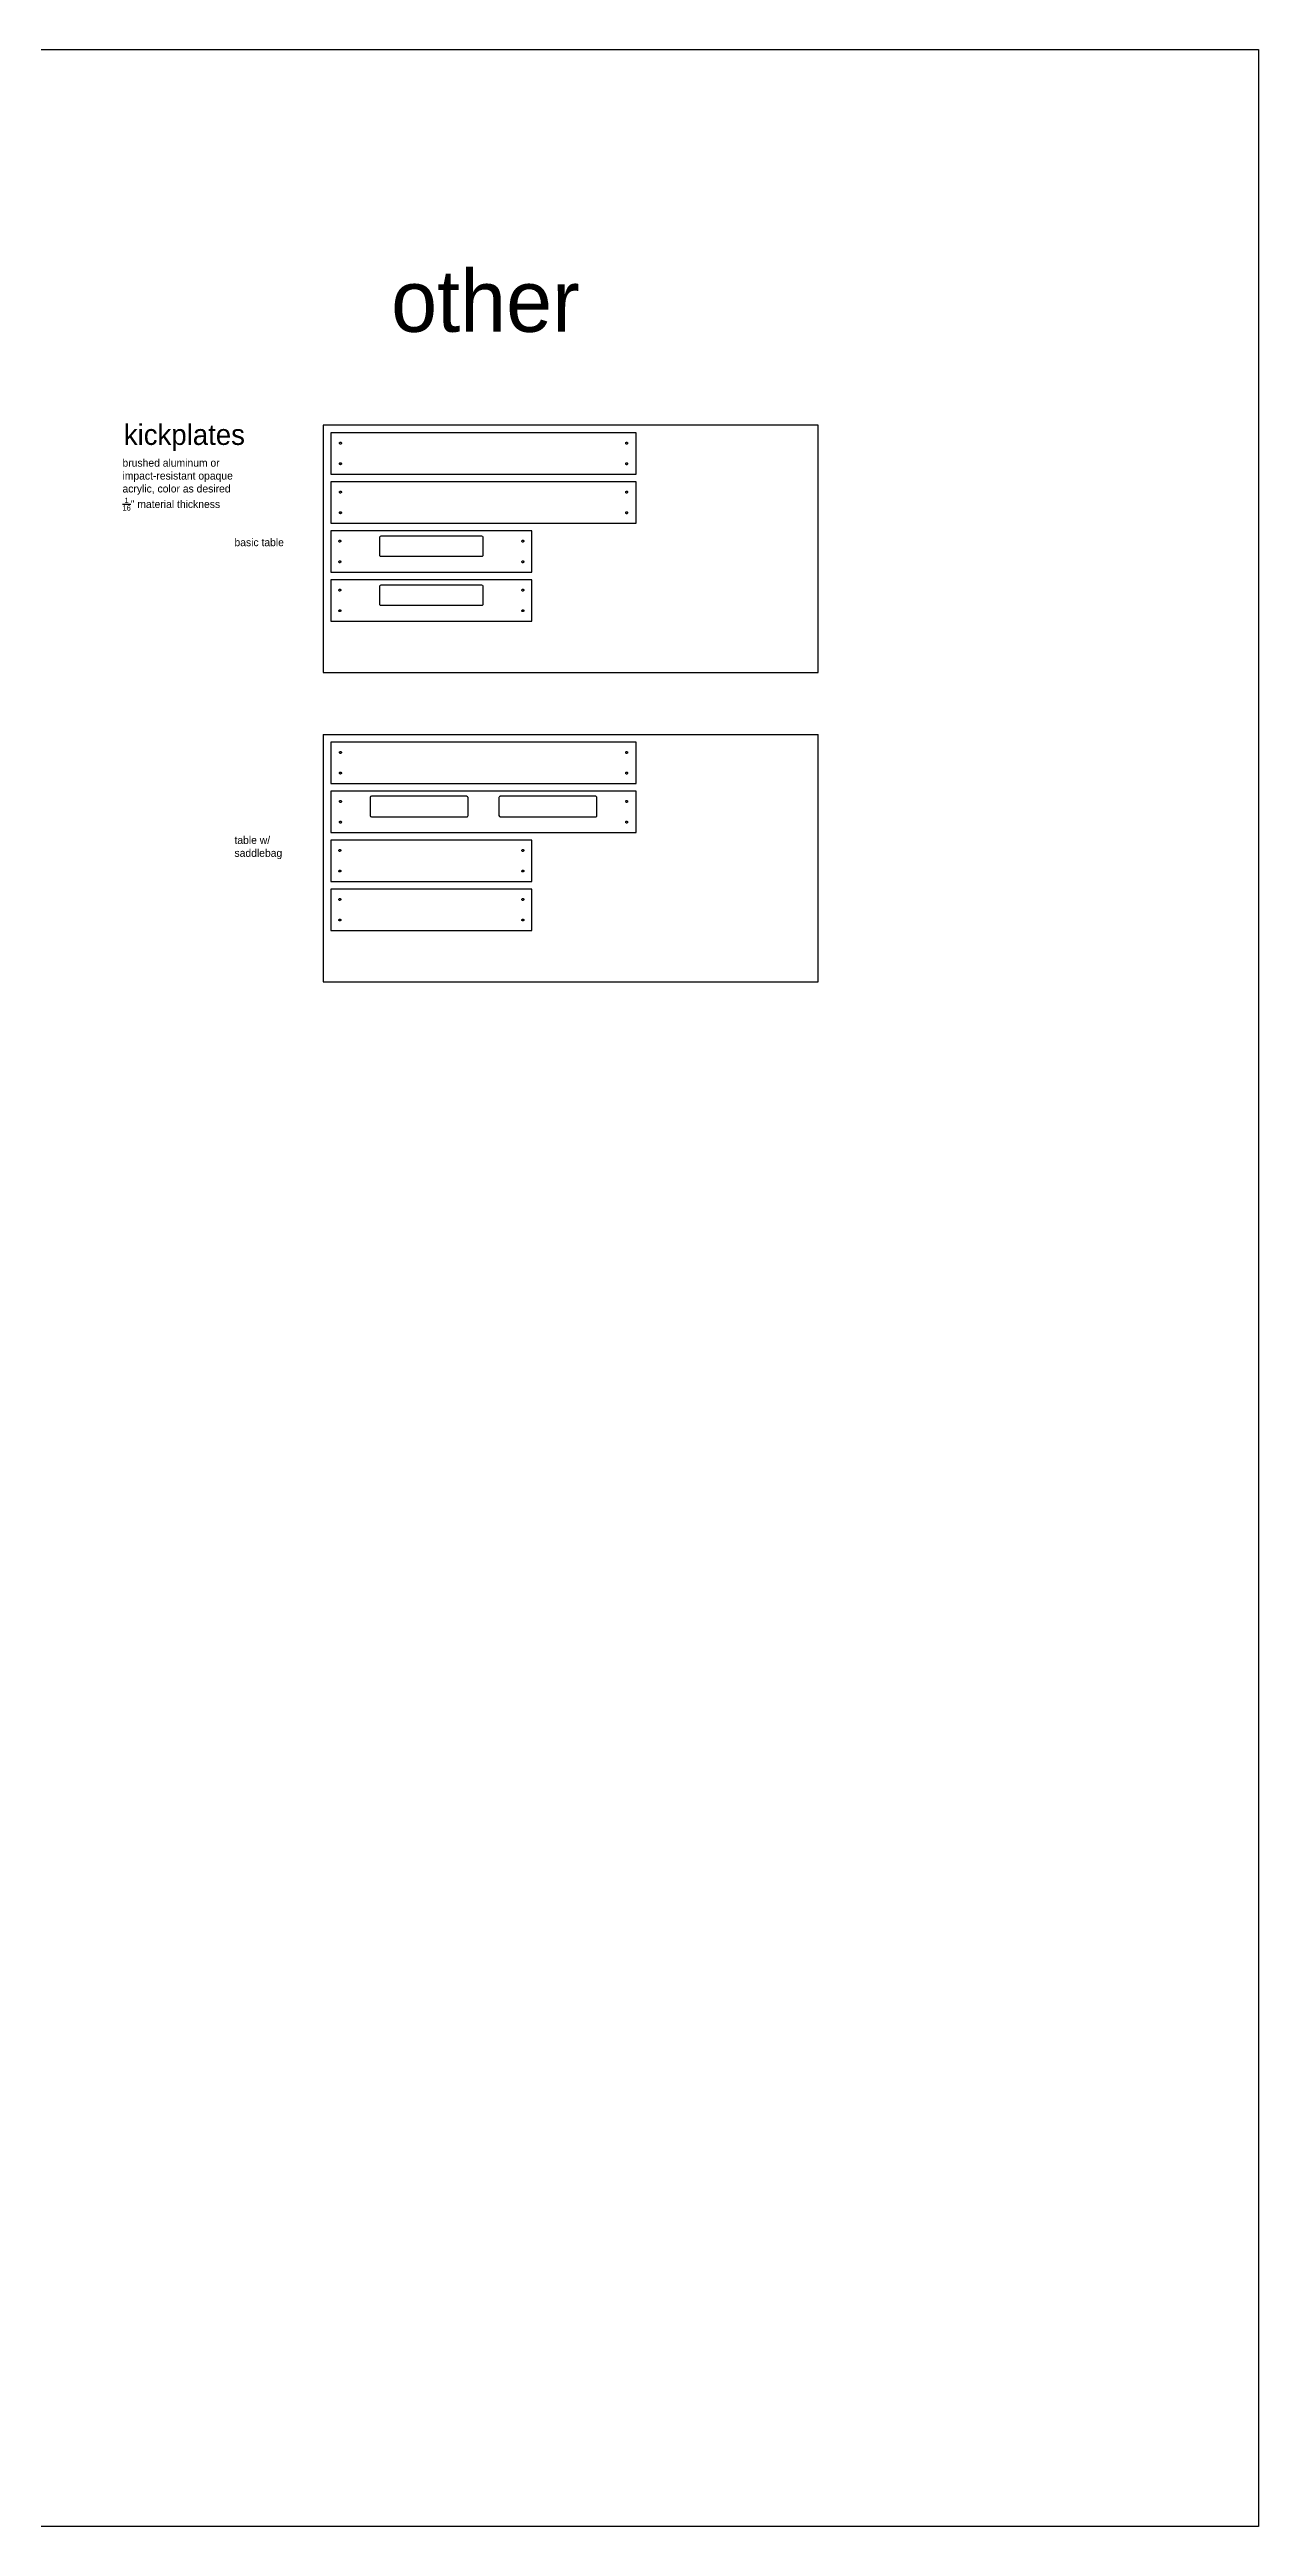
# Model space of a CAD drawing. Header units: inches. Extents: x -747 to 373, y -841 to -415.
# Drawn here: x 255.5 to 372.7, y -767.1 to -526.9 of the extents above; entities that cross this region are included whole.
import ezdxf

# ---------------------------------------------------------------- set-up
doc = ezdxf.new("R2010")
doc.units = ezdxf.units.IN
doc.header["$MEASUREMENT"] = 0
for name, color, linetype in [('T_ANNO', 6, 'Continuous'), ('T_CUT_HOLE_3_16_INCH', 2, 'Continuous'), ('T_CUT_THRU', 7, 'Continuous')]:
    doc.layers.add(name, color=color, linetype=linetype)

msp = doc.modelspace()

# ---------------------------------------------------------------- linework, layer by layer
at = {"layer": 'T_ANNO'}
for p, q in [((-666.26, -526.89), (372.7, -526.89)), ((372.7, -526.89), (372.7, -767.12)), ((329.99, -563.32), (281.99, -563.32)), ((281.99, -563.32), (281.99, -587.32)), ((329.99, -587.32), (329.99, -563.32)), ((281.99, -587.32), (329.99, -587.32)), ((281.99, -593.32), (329.99, -593.32)), ((281.99, -593.32), (281.99, -617.32)), ((329.99, -617.32), (329.99, -593.32)), ((281.99, -617.32), (329.99, -617.32)), ((372.7, -767.12), (-666.26, -767.12))]:
    msp.add_line(p, q, dxfattribs=at)
at = {"layer": 'T_CUT_HOLE_3_16_INCH'}
for points in [[(283.69, -565.16), (283.67, -565.16), (283.64, -565.16), (283.62, -565.14), (283.61, -565.13), (283.59, -565.11), (283.59, -565.08), (283.59, -565.06), (283.59, -565.04), (283.6, -565.01), (283.62, -565), (283.64, -564.98), (283.66, -564.98), (283.69, -564.98), (283.71, -564.98), (283.73, -564.99), (283.75, -565.01), (283.76, -565.03), (283.77, -565.05), (283.77, -565.08), (283.77, -565.1), (283.75, -565.12), (283.74, -565.14), (283.72, -565.15)], [(311.42, -565.16), (311.39, -565.16), (311.37, -565.14), (311.36, -565.13), (311.34, -565.11), (311.34, -565.08), (311.34, -565.06), (311.34, -565.04), (311.35, -565.01), (311.37, -565), (311.39, -564.98), (311.41, -564.98), (311.44, -564.98), (311.46, -564.98), (311.48, -564.99), (311.5, -565.01), (311.51, -565.03), (311.52, -565.05), (311.52, -565.08), (311.52, -565.1), (311.5, -565.12), (311.49, -565.14), (311.47, -565.15), (311.44, -565.16)], [(283.67, -567.16), (283.64, -567.15), (283.62, -567.14), (283.61, -567.13), (283.59, -567.1), (283.59, -567.08), (283.59, -567.06), (283.59, -567.03), (283.6, -567.01), (283.62, -566.99), (283.64, -566.98), (283.66, -566.97), (283.69, -566.97), (283.71, -566.98), (283.73, -566.99), (283.75, -567.01), (283.76, -567.03), (283.77, -567.05), (283.77, -567.08), (283.77, -567.1), (283.75, -567.12), (283.74, -567.14), (283.72, -567.15), (283.69, -567.16)], [(311.42, -567.16), (311.39, -567.15), (311.37, -567.14), (311.36, -567.13), (311.34, -567.1), (311.34, -567.08), (311.34, -567.06), (311.34, -567.03), (311.35, -567.01), (311.37, -566.99), (311.39, -566.98), (311.41, -566.97), (311.44, -566.97), (311.46, -566.98), (311.48, -566.99), (311.5, -567.01), (311.51, -567.03), (311.52, -567.05), (311.52, -567.08), (311.52, -567.1), (311.5, -567.12), (311.49, -567.14), (311.47, -567.15), (311.44, -567.16)], [(283.69, -569.91), (283.67, -569.91), (283.64, -569.91), (283.62, -569.89), (283.61, -569.88), (283.59, -569.86), (283.59, -569.83), (283.59, -569.81), (283.59, -569.79), (283.6, -569.76), (283.62, -569.75), (283.64, -569.73), (283.66, -569.73), (283.69, -569.73), (283.71, -569.73), (283.73, -569.74), (283.75, -569.76), (283.76, -569.78), (283.77, -569.8), (283.77, -569.83), (283.77, -569.85), (283.75, -569.87), (283.74, -569.89), (283.72, -569.9)], [(283.67, -571.91), (283.64, -571.9), (283.62, -571.89), (283.61, -571.88), (283.59, -571.85), (283.59, -571.83), (283.59, -571.81), (283.59, -571.78), (283.6, -571.76), (283.62, -571.74), (283.64, -571.73), (283.66, -571.72), (283.69, -571.72), (283.71, -571.73), (283.73, -571.74), (283.75, -571.76), (283.76, -571.78), (283.77, -571.8), (283.77, -571.83), (283.77, -571.85), (283.75, -571.87), (283.74, -571.89), (283.72, -571.9), (283.69, -571.91)], [(311.42, -569.91), (311.39, -569.91), (311.37, -569.89), (311.36, -569.88), (311.34, -569.86), (311.34, -569.83), (311.34, -569.81), (311.34, -569.79), (311.35, -569.76), (311.37, -569.75), (311.39, -569.73), (311.41, -569.73), (311.44, -569.73), (311.46, -569.73), (311.48, -569.74), (311.5, -569.76), (311.51, -569.78), (311.52, -569.8), (311.52, -569.83), (311.52, -569.85), (311.5, -569.87), (311.49, -569.89), (311.47, -569.9), (311.44, -569.91)], [(311.42, -571.91), (311.39, -571.9), (311.37, -571.89), (311.36, -571.88), (311.34, -571.85), (311.34, -571.83), (311.34, -571.81), (311.34, -571.78), (311.35, -571.76), (311.37, -571.74), (311.39, -571.73), (311.41, -571.72), (311.44, -571.72), (311.46, -571.73), (311.48, -571.74), (311.5, -571.76), (311.51, -571.78), (311.52, -571.8), (311.52, -571.83), (311.52, -571.85), (311.5, -571.87), (311.49, -571.89), (311.47, -571.9), (311.44, -571.91)], [(283.63, -574.66), (283.61, -574.66), (283.58, -574.66), (283.56, -574.65), (283.54, -574.63), (283.53, -574.61), (283.52, -574.59), (283.52, -574.56), (283.53, -574.54), (283.54, -574.52), (283.55, -574.5), (283.57, -574.48), (283.6, -574.48), (283.62, -574.48), (283.65, -574.48), (283.67, -574.49), (283.69, -574.51), (283.7, -574.53), (283.71, -574.55), (283.71, -574.58), (283.7, -574.6), (283.69, -574.62), (283.68, -574.64), (283.66, -574.65)], [(283.63, -576.66), (283.61, -576.66), (283.58, -576.66), (283.56, -576.65), (283.54, -576.63), (283.53, -576.61), (283.52, -576.59), (283.52, -576.56), (283.53, -576.54), (283.54, -576.52), (283.55, -576.5), (283.57, -576.48), (283.6, -576.48), (283.62, -576.48), (283.65, -576.48), (283.67, -576.49), (283.69, -576.51), (283.7, -576.53), (283.71, -576.55), (283.71, -576.58), (283.7, -576.6), (283.69, -576.62), (283.68, -576.64), (283.66, -576.65)], [(301.36, -574.66), (301.33, -574.66), (301.31, -574.65), (301.29, -574.63), (301.28, -574.61), (301.27, -574.59), (301.27, -574.56), (301.28, -574.54), (301.29, -574.52), (301.3, -574.5), (301.32, -574.48), (301.35, -574.48), (301.37, -574.48), (301.4, -574.48), (301.42, -574.49), (301.44, -574.51), (301.45, -574.53), (301.46, -574.55), (301.46, -574.58), (301.45, -574.6), (301.44, -574.62), (301.43, -574.64), (301.41, -574.65), (301.38, -574.66)], [(301.36, -576.66), (301.33, -576.66), (301.31, -576.65), (301.29, -576.63), (301.28, -576.61), (301.27, -576.59), (301.27, -576.56), (301.28, -576.54), (301.29, -576.52), (301.3, -576.5), (301.32, -576.48), (301.35, -576.48), (301.37, -576.48), (301.4, -576.48), (301.42, -576.49), (301.44, -576.51), (301.45, -576.53), (301.46, -576.55), (301.46, -576.58), (301.45, -576.6), (301.44, -576.62), (301.43, -576.64), (301.41, -576.65), (301.38, -576.66)], [(283.63, -579.41), (283.61, -579.41), (283.58, -579.41), (283.56, -579.4), (283.54, -579.38), (283.53, -579.36), (283.52, -579.34), (283.52, -579.31), (283.53, -579.29), (283.54, -579.27), (283.55, -579.25), (283.57, -579.23), (283.6, -579.23), (283.62, -579.23), (283.65, -579.23), (283.67, -579.24), (283.69, -579.26), (283.7, -579.28), (283.71, -579.3), (283.71, -579.33), (283.7, -579.35), (283.69, -579.37), (283.68, -579.39), (283.66, -579.4)], [(283.63, -581.41), (283.61, -581.41), (283.58, -581.41), (283.56, -581.4), (283.54, -581.38), (283.53, -581.36), (283.52, -581.34), (283.52, -581.31), (283.53, -581.29), (283.54, -581.27), (283.55, -581.25), (283.57, -581.23), (283.6, -581.23), (283.62, -581.23), (283.65, -581.23), (283.67, -581.24), (283.69, -581.26), (283.7, -581.28), (283.71, -581.3), (283.71, -581.33), (283.7, -581.35), (283.69, -581.37), (283.68, -581.39), (283.66, -581.4)], [(301.36, -579.41), (301.33, -579.41), (301.31, -579.4), (301.29, -579.38), (301.28, -579.36), (301.27, -579.34), (301.27, -579.31), (301.28, -579.29), (301.29, -579.27), (301.3, -579.25), (301.32, -579.23), (301.35, -579.23), (301.37, -579.23), (301.4, -579.23), (301.42, -579.24), (301.44, -579.26), (301.45, -579.28), (301.46, -579.3), (301.46, -579.33), (301.45, -579.35), (301.44, -579.37), (301.43, -579.39), (301.41, -579.4), (301.38, -579.41)], [(301.36, -581.41), (301.33, -581.41), (301.31, -581.4), (301.29, -581.38), (301.28, -581.36), (301.27, -581.34), (301.27, -581.31), (301.28, -581.29), (301.29, -581.27), (301.3, -581.25), (301.32, -581.23), (301.35, -581.23), (301.37, -581.23), (301.4, -581.23), (301.42, -581.24), (301.44, -581.26), (301.45, -581.28), (301.46, -581.3), (301.46, -581.33), (301.45, -581.35), (301.44, -581.37), (301.43, -581.39), (301.41, -581.4), (301.38, -581.41)], [(283.69, -595.16), (283.67, -595.16), (283.64, -595.16), (283.62, -595.14), (283.61, -595.13), (283.59, -595.11), (283.59, -595.08), (283.59, -595.06), (283.59, -595.04), (283.6, -595.01), (283.62, -595), (283.64, -594.98), (283.66, -594.98), (283.69, -594.98), (283.71, -594.98), (283.73, -594.99), (283.75, -595.01), (283.76, -595.03), (283.77, -595.05), (283.77, -595.08), (283.77, -595.1), (283.75, -595.12), (283.74, -595.14), (283.72, -595.15)], [(311.42, -595.16), (311.39, -595.16), (311.37, -595.14), (311.36, -595.13), (311.34, -595.11), (311.34, -595.08), (311.34, -595.06), (311.34, -595.04), (311.35, -595.01), (311.37, -595), (311.39, -594.98), (311.41, -594.98), (311.44, -594.98), (311.46, -594.98), (311.48, -594.99), (311.5, -595.01), (311.51, -595.03), (311.52, -595.05), (311.52, -595.08), (311.52, -595.1), (311.5, -595.12), (311.49, -595.14), (311.47, -595.15), (311.44, -595.16)], [(283.67, -597.16), (283.64, -597.15), (283.62, -597.14), (283.61, -597.13), (283.59, -597.1), (283.59, -597.08), (283.59, -597.06), (283.59, -597.03), (283.6, -597.01), (283.62, -596.99), (283.64, -596.98), (283.66, -596.97), (283.69, -596.97), (283.71, -596.98), (283.73, -596.99), (283.75, -597.01), (283.76, -597.03), (283.77, -597.05), (283.77, -597.08), (283.77, -597.1), (283.75, -597.12), (283.74, -597.14), (283.72, -597.15), (283.69, -597.16)], [(311.42, -597.16), (311.39, -597.15), (311.37, -597.14), (311.36, -597.13), (311.34, -597.1), (311.34, -597.08), (311.34, -597.06), (311.34, -597.03), (311.35, -597.01), (311.37, -596.99), (311.39, -596.98), (311.41, -596.97), (311.44, -596.97), (311.46, -596.98), (311.48, -596.99), (311.5, -597.01), (311.51, -597.03), (311.52, -597.05), (311.52, -597.08), (311.52, -597.1), (311.5, -597.12), (311.49, -597.14), (311.47, -597.15), (311.44, -597.16)], [(283.7, -599.91), (283.68, -599.91), (283.66, -599.91), (283.63, -599.9), (283.61, -599.89), (283.6, -599.87), (283.59, -599.84), (283.58, -599.82), (283.59, -599.8), (283.6, -599.77), (283.61, -599.75), (283.63, -599.74), (283.65, -599.73), (283.68, -599.73), (283.7, -599.73), (283.72, -599.74), (283.74, -599.75), (283.76, -599.77), (283.77, -599.79), (283.77, -599.82), (283.77, -599.84), (283.76, -599.86), (283.75, -599.88), (283.73, -599.9)], [(311.41, -599.91), (311.38, -599.9), (311.36, -599.89), (311.35, -599.87), (311.34, -599.84), (311.33, -599.82), (311.34, -599.8), (311.35, -599.77), (311.36, -599.75), (311.38, -599.74), (311.4, -599.73), (311.43, -599.73), (311.45, -599.73), (311.47, -599.74), (311.49, -599.75), (311.51, -599.77), (311.52, -599.79), (311.52, -599.82), (311.52, -599.84), (311.51, -599.86), (311.5, -599.88), (311.48, -599.9), (311.45, -599.91), (311.43, -599.91)], [(283.68, -601.91), (283.66, -601.91), (283.63, -601.9), (283.61, -601.89), (283.6, -601.87), (283.59, -601.84), (283.58, -601.82), (283.59, -601.8), (283.6, -601.77), (283.61, -601.75), (283.63, -601.74), (283.65, -601.73), (283.68, -601.73), (283.7, -601.73), (283.72, -601.74), (283.74, -601.75), (283.76, -601.77), (283.77, -601.79), (283.77, -601.82), (283.77, -601.84), (283.76, -601.86), (283.75, -601.88), (283.73, -601.9), (283.7, -601.91)], [(311.43, -601.91), (311.41, -601.91), (311.38, -601.9), (311.36, -601.89), (311.35, -601.87), (311.34, -601.84), (311.33, -601.82), (311.34, -601.8), (311.35, -601.77), (311.36, -601.75), (311.38, -601.74), (311.4, -601.73), (311.43, -601.73), (311.45, -601.73), (311.47, -601.74), (311.49, -601.75), (311.51, -601.77), (311.52, -601.79), (311.52, -601.82), (311.52, -601.84), (311.51, -601.86), (311.5, -601.88), (311.48, -601.9), (311.45, -601.91)], [(283.63, -604.66), (283.61, -604.66), (283.58, -604.66), (283.56, -604.65), (283.54, -604.63), (283.53, -604.61), (283.52, -604.59), (283.52, -604.56), (283.53, -604.54), (283.54, -604.52), (283.55, -604.5), (283.57, -604.48), (283.6, -604.48), (283.62, -604.48), (283.65, -604.48), (283.67, -604.49), (283.69, -604.51), (283.7, -604.53), (283.71, -604.55), (283.71, -604.58), (283.7, -604.6), (283.69, -604.62), (283.68, -604.64), (283.66, -604.65)], [(301.36, -604.66), (301.33, -604.66), (301.31, -604.65), (301.29, -604.63), (301.28, -604.61), (301.27, -604.59), (301.27, -604.56), (301.28, -604.54), (301.29, -604.52), (301.3, -604.5), (301.32, -604.48), (301.35, -604.48), (301.37, -604.48), (301.4, -604.48), (301.42, -604.49), (301.44, -604.51), (301.45, -604.53), (301.46, -604.55), (301.46, -604.58), (301.45, -604.6), (301.44, -604.62), (301.43, -604.64), (301.41, -604.65), (301.38, -604.66)], [(283.63, -606.66), (283.61, -606.66), (283.58, -606.66), (283.56, -606.65), (283.54, -606.63), (283.53, -606.61), (283.52, -606.59), (283.52, -606.56), (283.53, -606.54), (283.54, -606.52), (283.55, -606.5), (283.57, -606.48), (283.6, -606.48), (283.62, -606.48), (283.65, -606.48), (283.67, -606.49), (283.69, -606.51), (283.7, -606.53), (283.71, -606.55), (283.71, -606.58), (283.7, -606.6), (283.69, -606.62), (283.68, -606.64), (283.66, -606.65)], [(301.36, -606.66), (301.33, -606.66), (301.31, -606.65), (301.29, -606.63), (301.28, -606.61), (301.27, -606.59), (301.27, -606.56), (301.28, -606.54), (301.29, -606.52), (301.3, -606.5), (301.32, -606.48), (301.35, -606.48), (301.37, -606.48), (301.4, -606.48), (301.42, -606.49), (301.44, -606.51), (301.45, -606.53), (301.46, -606.55), (301.46, -606.58), (301.45, -606.6), (301.44, -606.62), (301.43, -606.64), (301.41, -606.65), (301.38, -606.66)], [(283.63, -609.41), (283.61, -609.41), (283.58, -609.41), (283.56, -609.4), (283.54, -609.38), (283.53, -609.36), (283.52, -609.34), (283.52, -609.31), (283.53, -609.29), (283.54, -609.27), (283.55, -609.25), (283.57, -609.23), (283.6, -609.23), (283.62, -609.23), (283.65, -609.23), (283.67, -609.24), (283.69, -609.26), (283.7, -609.28), (283.71, -609.3), (283.71, -609.33), (283.7, -609.35), (283.69, -609.37), (283.68, -609.39), (283.66, -609.4)], [(301.36, -609.41), (301.33, -609.41), (301.31, -609.4), (301.29, -609.38), (301.28, -609.36), (301.27, -609.34), (301.27, -609.31), (301.28, -609.29), (301.29, -609.27), (301.3, -609.25), (301.32, -609.23), (301.35, -609.23), (301.37, -609.23), (301.4, -609.23), (301.42, -609.24), (301.44, -609.26), (301.45, -609.28), (301.46, -609.3), (301.46, -609.33), (301.45, -609.35), (301.44, -609.37), (301.43, -609.39), (301.41, -609.4), (301.38, -609.41)], [(283.63, -611.41), (283.61, -611.41), (283.58, -611.41), (283.56, -611.4), (283.54, -611.38), (283.53, -611.36), (283.52, -611.34), (283.52, -611.31), (283.53, -611.29), (283.54, -611.27), (283.55, -611.25), (283.57, -611.23), (283.6, -611.23), (283.62, -611.23), (283.65, -611.23), (283.67, -611.24), (283.69, -611.26), (283.7, -611.28), (283.71, -611.3), (283.71, -611.33), (283.7, -611.35), (283.69, -611.37), (283.68, -611.39), (283.66, -611.4)], [(301.36, -611.41), (301.33, -611.41), (301.31, -611.4), (301.29, -611.38), (301.28, -611.36), (301.27, -611.34), (301.27, -611.31), (301.28, -611.29), (301.29, -611.27), (301.3, -611.25), (301.32, -611.23), (301.35, -611.23), (301.37, -611.23), (301.4, -611.23), (301.42, -611.24), (301.44, -611.26), (301.45, -611.28), (301.46, -611.3), (301.46, -611.33), (301.45, -611.35), (301.44, -611.37), (301.43, -611.39), (301.41, -611.4), (301.38, -611.41)]]:
    msp.add_lwpolyline(points, close=True, dxfattribs=at)
at = {"layer": 'T_CUT_THRU'}
for points in [[(282.74, -568.07), (312.37, -568.07), (312.37, -564.07), (282.74, -564.07)], [(282.74, -572.82), (312.37, -572.82), (312.37, -568.82), (282.74, -568.82)], [(282.74, -577.57), (302.24, -577.57), (302.24, -573.57), (282.74, -573.57)], [(282.74, -582.32), (302.24, -582.32), (302.24, -578.32), (282.74, -578.32)], [(282.74, -598.07), (312.37, -598.07), (312.37, -594.07), (282.74, -594.07)], [(282.74, -602.82), (312.37, -602.82), (312.37, -598.82), (282.74, -598.82)], [(282.74, -607.57), (302.24, -607.57), (302.24, -603.57), (282.74, -603.57)], [(282.74, -612.32), (302.24, -612.32), (302.24, -608.32), (282.74, -608.32)]]:
    msp.add_lwpolyline(points, close=True, dxfattribs=at)
for points in [[(297.37, -576.07), (287.62, -576.07, -0.414214), (287.49, -575.94), (287.49, -574.19, -0.414214), (287.62, -574.07), (297.37, -574.07, -0.414214), (297.49, -574.19), (297.49, -575.94, -0.414214)], [(297.37, -580.82), (287.62, -580.82, -0.414214), (287.49, -580.69), (287.49, -578.94, -0.414214), (287.62, -578.82), (297.37, -578.82, -0.414214), (297.49, -578.94), (297.49, -580.69, -0.414214)], [(296.05, -601.19), (296.05, -599.44, 0.414214), (295.93, -599.32), (286.68, -599.32, 0.414214), (286.55, -599.44), (286.55, -601.19, 0.414213), (286.68, -601.32), (295.93, -601.32, 0.414214)], [(299.18, -601.32), (308.43, -601.32, 0.414214), (308.55, -601.19), (308.55, -599.44, 0.414214), (308.43, -599.32), (299.18, -599.32, 0.414214), (299.05, -599.44), (299.05, -601.19, 0.414213)]]:
    msp.add_lwpolyline(points, format="xyb", close=True, dxfattribs=at)

# ---------------------------------------------------------------- texts
at = {"layer": 'T_ANNO', "attachment_point": 1}
for s, width, heights, insert, char_height in [('\\A1;{\\H1x;other}', 147.7661, [11.6], (288.59, -548.27), 6), ('kickplates', 30.657, [0], (262.67, -563.24), 2), ('\\A1;brushed aluminum or\\Pimpact-resistant opaque\\Pacrylic, color as desired\\P{\\H0.7x;\\S1/16;}" material thickness', 96.7471, [21.17], (262.54, -566.6), 0.75), ('\\A1;basic table', 96.7471, [21.17], (273.4, -574.31), 0.75), ('\\A1;table w/\\Psaddlebag', 96.7471, [21.17], (273.4, -603.19), 0.75)]:
    msp.add_mtext_dynamic_manual_height_columns(s, width=width, gutter_width=50, heights=heights, dxfattribs=dict(at, insert=insert, char_height=char_height))

doc.saveas('drawing.dxf')
